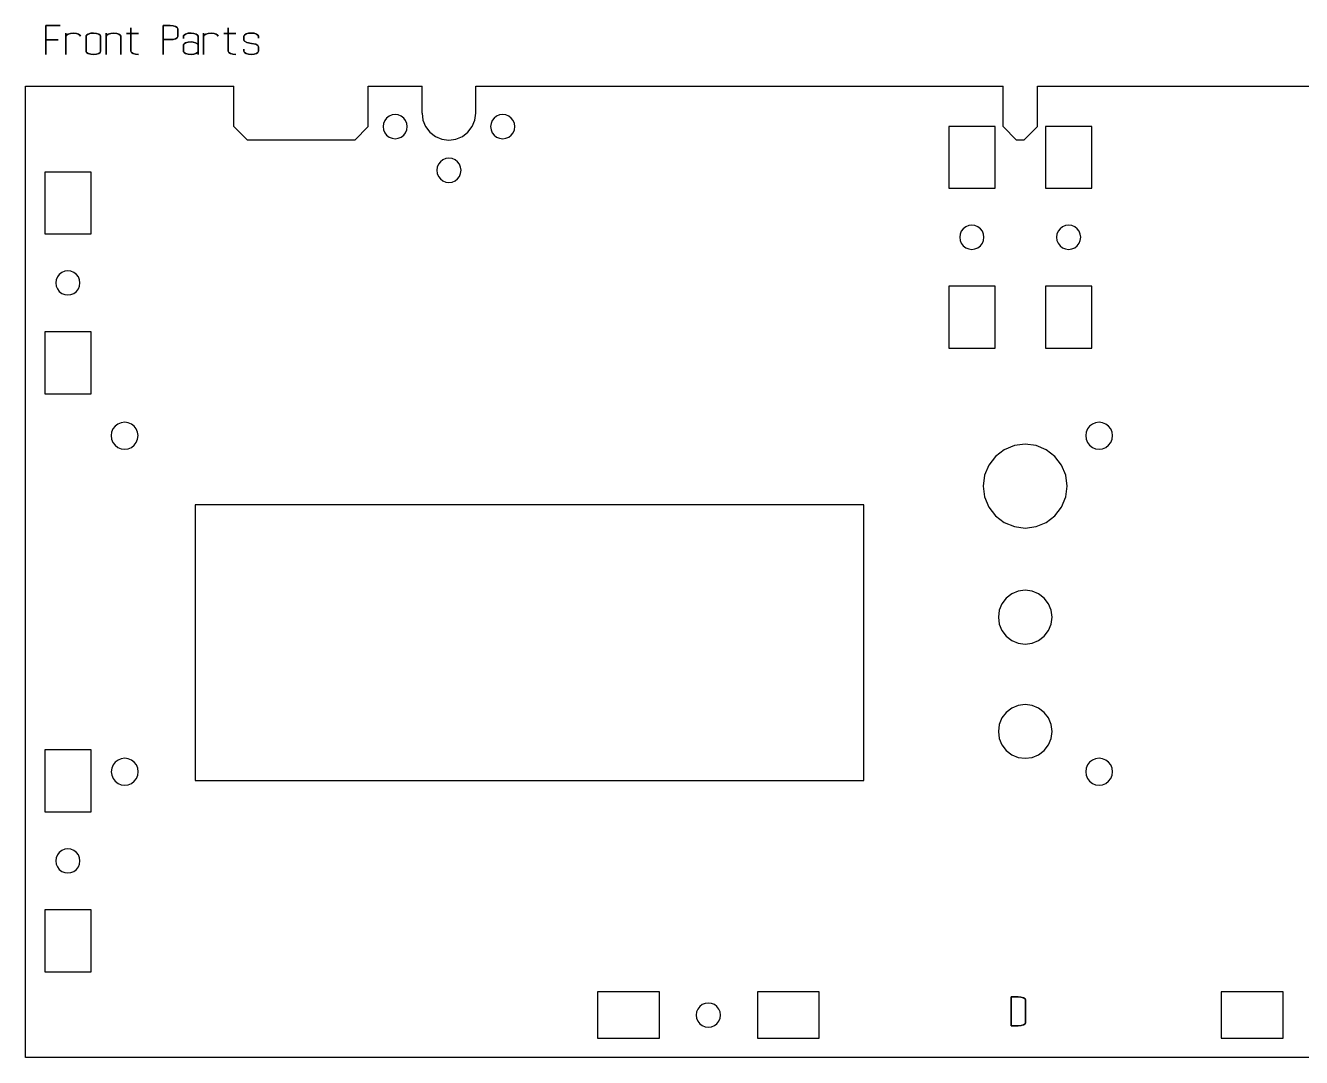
# Model space of a CAD drawing. Header units: inches. Extents: x -565 to 565, y -405 to 405.
# Drawn here: x -254.9 to -65.1, y -399.9 to -246.3 of the extents above; entities that cross this region are included whole.
import ezdxf

# ---------------------------------------------------------------- set-up
doc = ezdxf.new("R2010")
doc.units = ezdxf.units.IN
doc.header["$MEASUREMENT"] = 0
doc.layers.add('Engraver', color=1, linetype='Continuous')

msp = doc.modelspace()

# ---------------------------------------------------------------- linework, layer by layer
for p, q in [((-254.94, -255.36), (-223.94, -255.36)), ((-254.94, -399.86), (-254.94, -255.36)), ((-223.94, -261.36), (-223.94, -255.36)), ((-203.94, -255.36), (-195.94, -255.36)), ((-203.94, -261.36), (-203.94, -255.36)), ((-195.94, -259.36), (-195.94, -255.36)), ((-187.94, -255.36), (-109.49, -255.36)), ((-187.94, -259.36), (-187.94, -255.36)), ((-109.49, -261.36), (-109.49, -255.36)), ((-104.39, -261.36), (-104.39, -255.36)), ((-104.39, -255.36), (-25.94, -255.36)), ((-201.22, -260.09), (-201.5, -260.46)), ((-200.84, -259.8), (-201.22, -260.09)), ((-200.41, -259.62), (-200.84, -259.8)), ((-199.94, -259.56), (-200.41, -259.62)), ((-199.48, -259.62), (-199.94, -259.56)), ((-199.04, -259.8), (-199.48, -259.62)), ((-198.67, -260.09), (-199.04, -259.8)), ((-198.39, -260.46), (-198.67, -260.09)), ((-195.94, -259.36), (-195.81, -260.4)), ((-188.08, -260.4), (-187.94, -259.36)), ((-185.22, -260.09), (-185.5, -260.46)), ((-184.85, -259.8), (-185.22, -260.09)), ((-184.41, -259.62), (-184.85, -259.8)), ((-183.95, -259.56), (-184.41, -259.62)), ((-183.48, -259.62), (-183.95, -259.56)), ((-183.05, -259.8), (-183.48, -259.62)), ((-182.67, -260.09), (-183.05, -259.8)), ((-182.39, -260.46), (-182.67, -260.09)), ((-223.94, -261.36), (-221.94, -263.36)), ((-203.94, -261.36), (-205.94, -263.36)), ((-201.68, -260.9), (-201.74, -261.36)), ((-201.74, -261.36), (-201.68, -261.83)), ((-201.5, -260.46), (-201.68, -260.9)), ((-201.68, -261.83), (-201.5, -262.26)), ((-198.21, -260.9), (-198.39, -260.46)), ((-198.39, -262.26), (-198.21, -261.83)), ((-198.14, -261.36), (-198.21, -260.9)), ((-198.21, -261.83), (-198.14, -261.36)), ((-195.81, -260.4), (-195.41, -261.36)), ((-195.41, -261.36), (-194.77, -262.19)), ((-189.12, -262.19), (-188.48, -261.36)), ((-188.48, -261.36), (-188.08, -260.4)), ((-185.68, -260.9), (-185.75, -261.36)), ((-185.75, -261.36), (-185.68, -261.83)), ((-185.5, -260.46), (-185.68, -260.9)), ((-185.68, -261.83), (-185.5, -262.26)), ((-182.21, -260.9), (-182.39, -260.46)), ((-182.39, -262.26), (-182.21, -261.83)), ((-182.15, -261.36), (-182.21, -260.9)), ((-182.21, -261.83), (-182.15, -261.36)), ((-110.69, -261.32), (-117.59, -261.32)), ((-117.59, -261.32), (-117.59, -270.52)), ((-110.69, -270.52), (-110.69, -261.32)), ((-109.49, -261.36), (-107.49, -263.36)), ((-104.39, -261.36), (-106.39, -263.36)), ((-96.29, -261.32), (-103.19, -261.32)), ((-103.19, -261.32), (-103.19, -270.52)), ((-96.29, -270.52), (-96.29, -261.32)), ((-205.94, -263.36), (-221.94, -263.36)), ((-201.5, -262.26), (-201.22, -262.63)), ((-201.22, -262.63), (-200.84, -262.92)), ((-200.84, -262.92), (-200.41, -263.1)), ((-200.41, -263.1), (-199.94, -263.16)), ((-199.94, -263.16), (-199.48, -263.1)), ((-199.48, -263.1), (-199.04, -262.92)), ((-199.04, -262.92), (-198.67, -262.63)), ((-198.67, -262.63), (-198.39, -262.26)), ((-194.77, -262.19), (-193.94, -262.83)), ((-193.94, -262.83), (-192.98, -263.22)), ((-192.98, -263.22), (-191.94, -263.36)), ((-191.94, -263.36), (-190.91, -263.22)), ((-190.91, -263.22), (-189.94, -262.83)), ((-189.94, -262.83), (-189.12, -262.19)), ((-185.5, -262.26), (-185.22, -262.63)), ((-185.22, -262.63), (-184.85, -262.92)), ((-184.85, -262.92), (-184.41, -263.1)), ((-184.41, -263.1), (-183.95, -263.16)), ((-183.95, -263.16), (-183.48, -263.1)), ((-183.48, -263.1), (-183.05, -262.92)), ((-183.05, -262.92), (-182.67, -262.63)), ((-182.67, -262.63), (-182.39, -262.26)), ((-106.39, -263.36), (-107.49, -263.36)), ((-193.68, -267.4), (-193.74, -267.86)), ((-193.5, -266.96), (-193.68, -267.4)), ((-193.22, -266.59), (-193.5, -266.96)), ((-192.84, -266.3), (-193.22, -266.59)), ((-192.41, -266.12), (-192.84, -266.3)), ((-191.94, -266.06), (-192.41, -266.12)), ((-191.48, -266.12), (-191.94, -266.06)), ((-191.04, -266.3), (-191.48, -266.12)), ((-190.67, -266.59), (-191.04, -266.3)), ((-190.39, -266.96), (-190.67, -266.59)), ((-190.21, -267.4), (-190.39, -266.96)), ((-190.14, -267.86), (-190.21, -267.4)), ((-252.09, -268.11), (-252.09, -277.31)), ((-245.19, -268.11), (-252.09, -268.11)), ((-245.19, -277.31), (-245.19, -268.11)), ((-193.74, -267.86), (-193.68, -268.33)), ((-193.68, -268.33), (-193.5, -268.76)), ((-193.5, -268.76), (-193.22, -269.13)), ((-193.22, -269.13), (-192.84, -269.42)), ((-192.84, -269.42), (-192.41, -269.6)), ((-191.48, -269.6), (-191.04, -269.42)), ((-191.04, -269.42), (-190.67, -269.13)), ((-190.67, -269.13), (-190.39, -268.76)), ((-190.39, -268.76), (-190.21, -268.33)), ((-190.21, -268.33), (-190.14, -267.86)), ((-192.41, -269.6), (-191.94, -269.66)), ((-191.94, -269.66), (-191.48, -269.6)), ((-117.59, -270.52), (-110.69, -270.52)), ((-103.19, -270.52), (-96.29, -270.52)), ((-115.71, -276.92), (-115.89, -277.35)), ((-115.42, -276.55), (-115.71, -276.92)), ((-115.05, -276.26), (-115.42, -276.55)), ((-114.61, -276.08), (-115.05, -276.26)), ((-114.14, -276.02), (-114.61, -276.08)), ((-113.68, -276.08), (-114.14, -276.02)), ((-113.24, -276.26), (-113.68, -276.08)), ((-112.87, -276.55), (-113.24, -276.26)), ((-112.58, -276.92), (-112.87, -276.55)), ((-112.4, -277.35), (-112.58, -276.92)), ((-101.31, -276.92), (-101.49, -277.35)), ((-101.02, -276.55), (-101.31, -276.92)), ((-100.65, -276.26), (-101.02, -276.55)), ((-100.21, -276.08), (-100.65, -276.26)), ((-99.74, -276.02), (-100.21, -276.08)), ((-99.28, -276.08), (-99.74, -276.02)), ((-98.84, -276.26), (-99.28, -276.08)), ((-98.47, -276.55), (-98.84, -276.26)), ((-98.18, -276.92), (-98.47, -276.55)), ((-98, -277.35), (-98.18, -276.92)), ((-252.09, -277.31), (-245.19, -277.31)), ((-115.89, -277.35), (-115.95, -277.82)), ((-115.95, -277.82), (-115.89, -278.29)), ((-115.89, -278.29), (-115.71, -278.72)), ((-115.71, -278.72), (-115.42, -279.1)), ((-112.87, -279.1), (-112.58, -278.72)), ((-112.58, -278.72), (-112.4, -278.29)), ((-112.34, -277.82), (-112.4, -277.35)), ((-112.4, -278.29), (-112.34, -277.82)), ((-101.49, -277.35), (-101.55, -277.82)), ((-101.55, -277.82), (-101.49, -278.29)), ((-101.49, -278.29), (-101.31, -278.72)), ((-101.31, -278.72), (-101.02, -279.1)), ((-98.47, -279.1), (-98.18, -278.72)), ((-98.18, -278.72), (-98, -278.29)), ((-97.94, -277.82), (-98, -277.35)), ((-98, -278.29), (-97.94, -277.82)), ((-115.42, -279.1), (-115.05, -279.38)), ((-115.05, -279.38), (-114.61, -279.56)), ((-114.61, -279.56), (-114.14, -279.62)), ((-114.14, -279.62), (-113.68, -279.56)), ((-113.68, -279.56), (-113.24, -279.38)), ((-113.24, -279.38), (-112.87, -279.1)), ((-101.02, -279.1), (-100.65, -279.38)), ((-100.65, -279.38), (-100.21, -279.56)), ((-100.21, -279.56), (-99.74, -279.62)), ((-99.74, -279.62), (-99.28, -279.56)), ((-99.28, -279.56), (-98.84, -279.38)), ((-98.84, -279.38), (-98.47, -279.1)), ((-249.11, -282.87), (-249.55, -283.05)), ((-248.64, -282.81), (-249.11, -282.87)), ((-248.18, -282.87), (-248.64, -282.81)), ((-247.74, -283.05), (-248.18, -282.87)), ((-250.39, -284.14), (-250.45, -284.61)), ((-250.45, -284.61), (-250.39, -285.08)), ((-250.21, -283.71), (-250.39, -284.14)), ((-249.92, -283.34), (-250.21, -283.71)), ((-249.55, -283.05), (-249.92, -283.34)), ((-247.37, -283.34), (-247.74, -283.05)), ((-247.08, -283.71), (-247.37, -283.34)), ((-246.9, -284.14), (-247.08, -283.71)), ((-246.84, -284.61), (-246.9, -284.14)), ((-246.9, -285.08), (-246.84, -284.61)), ((-250.39, -285.08), (-250.21, -285.51)), ((-250.21, -285.51), (-249.92, -285.89)), ((-249.92, -285.89), (-249.55, -286.17)), ((-249.55, -286.17), (-249.11, -286.35)), ((-249.11, -286.35), (-248.64, -286.41)), ((-248.64, -286.41), (-248.18, -286.35)), ((-248.18, -286.35), (-247.74, -286.17)), ((-247.74, -286.17), (-247.37, -285.89)), ((-247.37, -285.89), (-247.08, -285.51)), ((-247.08, -285.51), (-246.9, -285.08)), ((-110.69, -285.12), (-117.59, -285.12)), ((-117.59, -285.12), (-117.59, -294.32)), ((-110.69, -294.32), (-110.69, -285.12)), ((-103.19, -285.12), (-103.19, -294.32)), ((-96.29, -285.12), (-103.19, -285.12)), ((-96.29, -294.32), (-96.29, -285.12)), ((-252.09, -291.91), (-252.09, -301.11)), ((-245.19, -291.91), (-252.09, -291.91)), ((-245.19, -301.11), (-245.19, -291.91)), ((-117.59, -294.32), (-110.69, -294.32)), ((-103.19, -294.32), (-96.29, -294.32)), ((-252.09, -301.11), (-245.19, -301.11)), ((-241.19, -305.61), (-241.61, -305.93)), ((-240.71, -305.41), (-241.19, -305.61)), ((-240.19, -305.34), (-240.71, -305.41)), ((-239.68, -305.41), (-240.19, -305.34)), ((-239.19, -305.61), (-239.68, -305.41)), ((-238.78, -305.93), (-239.19, -305.61)), ((-96.2, -305.61), (-96.62, -305.93)), ((-95.72, -305.41), (-96.2, -305.61)), ((-95.2, -305.34), (-95.72, -305.41)), ((-94.68, -305.41), (-95.2, -305.34)), ((-94.2, -305.61), (-94.68, -305.41)), ((-93.79, -305.93), (-94.2, -305.61)), ((-242.13, -306.83), (-242.19, -307.34)), ((-242.19, -307.34), (-242.13, -307.86)), ((-241.93, -306.34), (-242.13, -306.83)), ((-241.61, -305.93), (-241.93, -306.34)), ((-238.46, -306.34), (-238.78, -305.93)), ((-238.26, -306.83), (-238.46, -306.34)), ((-238.19, -307.34), (-238.26, -306.83)), ((-238.26, -307.86), (-238.19, -307.34)), ((-97.13, -306.83), (-97.2, -307.34)), ((-97.2, -307.34), (-97.13, -307.86)), ((-96.93, -306.34), (-97.13, -306.83)), ((-96.62, -305.93), (-96.93, -306.34)), ((-93.47, -306.34), (-93.79, -305.93)), ((-93.27, -306.83), (-93.47, -306.34)), ((-93.2, -307.34), (-93.27, -306.83)), ((-93.27, -307.86), (-93.2, -307.34)), ((-242.13, -307.86), (-241.93, -308.34)), ((-241.93, -308.34), (-241.61, -308.76)), ((-241.61, -308.76), (-241.19, -309.08)), ((-241.19, -309.08), (-240.71, -309.28)), ((-240.71, -309.28), (-240.19, -309.34)), ((-240.19, -309.34), (-239.68, -309.28)), ((-239.68, -309.28), (-239.19, -309.08)), ((-239.19, -309.08), (-238.78, -308.76)), ((-238.78, -308.76), (-238.46, -308.34)), ((-238.46, -308.34), (-238.26, -307.86)), ((-109.33, -309.43), (-110.62, -310.42)), ((-107.82, -308.81), (-109.33, -309.43)), ((-106.2, -308.59), (-107.82, -308.81)), ((-104.58, -308.81), (-106.2, -308.59)), ((-103.08, -309.43), (-104.58, -308.81)), ((-101.78, -310.42), (-103.08, -309.43)), ((-97.13, -307.86), (-96.93, -308.34)), ((-96.93, -308.34), (-96.62, -308.76)), ((-96.62, -308.76), (-96.2, -309.08)), ((-96.2, -309.08), (-95.72, -309.28)), ((-95.72, -309.28), (-95.2, -309.34)), ((-95.2, -309.34), (-94.68, -309.28)), ((-94.68, -309.28), (-94.2, -309.08)), ((-94.2, -309.08), (-93.79, -308.76)), ((-93.79, -308.76), (-93.47, -308.34)), ((-93.47, -308.34), (-93.27, -307.86)), ((-110.62, -310.42), (-111.61, -311.72)), ((-100.79, -311.72), (-101.78, -310.42)), ((-112.24, -313.23), (-112.45, -314.84)), ((-111.61, -311.72), (-112.24, -313.23)), ((-100.16, -313.23), (-100.79, -311.72)), ((-99.95, -314.84), (-100.16, -313.23)), ((-112.45, -314.84), (-112.24, -316.46)), ((-100.16, -316.46), (-99.95, -314.84)), ((-112.24, -316.46), (-111.61, -317.97)), ((-100.79, -317.97), (-100.16, -316.46)), ((-229.7, -317.64), (-229.7, -358.64)), ((-130.2, -317.64), (-229.7, -317.64)), ((-130.2, -358.64), (-130.2, -317.64)), ((-111.61, -317.97), (-110.62, -319.26)), ((-101.78, -319.26), (-100.79, -317.97)), ((-110.62, -319.26), (-109.33, -320.26)), ((-109.33, -320.26), (-107.82, -320.88)), ((-104.58, -320.88), (-103.08, -320.26)), ((-103.08, -320.26), (-101.78, -319.26)), ((-107.82, -320.88), (-106.2, -321.09)), ((-106.2, -321.09), (-104.58, -320.88)), ((-109.03, -331.51), (-109.67, -332.34)), ((-108.2, -330.88), (-109.03, -331.51)), ((-107.24, -330.48), (-108.2, -330.88)), ((-106.2, -330.34), (-107.24, -330.48)), ((-105.17, -330.48), (-106.2, -330.34)), ((-104.2, -330.88), (-105.17, -330.48)), ((-103.37, -331.51), (-104.2, -330.88)), ((-102.74, -332.34), (-103.37, -331.51)), ((-110.07, -333.31), (-110.2, -334.34)), ((-109.67, -332.34), (-110.07, -333.31)), ((-102.34, -333.31), (-102.74, -332.34)), ((-102.2, -334.34), (-102.34, -333.31)), ((-110.2, -334.34), (-110.07, -335.38)), ((-110.07, -335.38), (-109.67, -336.34)), ((-102.74, -336.34), (-102.34, -335.38)), ((-102.34, -335.38), (-102.2, -334.34)), ((-109.67, -336.34), (-109.03, -337.17)), ((-109.03, -337.17), (-108.2, -337.81)), ((-108.2, -337.81), (-107.24, -338.21)), ((-105.17, -338.21), (-104.2, -337.81)), ((-104.2, -337.81), (-103.37, -337.17)), ((-103.37, -337.17), (-102.74, -336.34)), ((-107.24, -338.21), (-106.2, -338.34)), ((-106.2, -338.34), (-105.17, -338.21)), ((-106.2, -347.34), (-107.24, -347.48)), ((-105.17, -347.48), (-106.2, -347.34)), ((-109.03, -348.51), (-109.67, -349.34)), ((-108.2, -347.88), (-109.03, -348.51)), ((-107.24, -347.48), (-108.2, -347.88)), ((-104.2, -347.88), (-105.17, -347.48)), ((-103.37, -348.51), (-104.2, -347.88)), ((-102.74, -349.34), (-103.37, -348.51)), ((-110.07, -350.31), (-110.2, -351.34)), ((-109.67, -349.34), (-110.07, -350.31)), ((-102.34, -350.31), (-102.74, -349.34)), ((-102.2, -351.34), (-102.34, -350.31)), ((-110.2, -351.34), (-110.07, -352.38)), ((-110.07, -352.38), (-109.67, -353.34)), ((-102.74, -353.34), (-102.34, -352.38)), ((-102.34, -352.38), (-102.2, -351.34)), ((-245.19, -354.11), (-252.09, -354.11)), ((-252.09, -354.11), (-252.09, -363.31)), ((-245.19, -363.31), (-245.19, -354.11)), ((-109.67, -353.34), (-109.03, -354.17)), ((-109.03, -354.17), (-108.2, -354.81)), ((-108.2, -354.81), (-107.24, -355.21)), ((-105.17, -355.21), (-104.2, -354.81)), ((-104.2, -354.81), (-103.37, -354.17)), ((-103.37, -354.17), (-102.74, -353.34)), ((-242.11, -356.83), (-242.18, -357.34)), ((-241.91, -356.34), (-242.11, -356.83)), ((-241.59, -355.93), (-241.91, -356.34)), ((-241.18, -355.61), (-241.59, -355.93)), ((-240.7, -355.41), (-241.18, -355.61)), ((-240.18, -355.34), (-240.7, -355.41)), ((-239.66, -355.41), (-240.18, -355.34)), ((-239.18, -355.61), (-239.66, -355.41)), ((-238.77, -355.93), (-239.18, -355.61)), ((-238.45, -356.34), (-238.77, -355.93)), ((-238.25, -356.83), (-238.45, -356.34)), ((-238.18, -357.34), (-238.25, -356.83)), ((-107.24, -355.21), (-106.2, -355.34)), ((-106.2, -355.34), (-105.17, -355.21)), ((-97.13, -356.83), (-97.2, -357.34)), ((-96.93, -356.34), (-97.13, -356.83)), ((-96.62, -355.93), (-96.93, -356.34)), ((-96.2, -355.61), (-96.62, -355.93)), ((-95.72, -355.41), (-96.2, -355.61)), ((-95.2, -355.34), (-95.72, -355.41)), ((-94.68, -355.41), (-95.2, -355.34)), ((-94.2, -355.61), (-94.68, -355.41)), ((-93.79, -355.93), (-94.2, -355.61)), ((-93.47, -356.34), (-93.79, -355.93)), ((-93.27, -356.83), (-93.47, -356.34)), ((-93.2, -357.34), (-93.27, -356.83)), ((-242.18, -357.34), (-242.11, -357.86)), ((-242.11, -357.86), (-241.91, -358.34)), ((-241.91, -358.34), (-241.59, -358.76)), ((-241.59, -358.76), (-241.18, -359.08)), ((-239.18, -359.08), (-238.77, -358.76)), ((-238.77, -358.76), (-238.45, -358.34)), ((-238.45, -358.34), (-238.25, -357.86)), ((-238.25, -357.86), (-238.18, -357.34)), ((-229.7, -358.64), (-130.2, -358.64)), ((-97.2, -357.34), (-97.13, -357.86)), ((-97.13, -357.86), (-96.93, -358.34)), ((-96.93, -358.34), (-96.62, -358.76)), ((-96.62, -358.76), (-96.2, -359.08)), ((-94.2, -359.08), (-93.79, -358.76)), ((-93.79, -358.76), (-93.47, -358.34)), ((-93.47, -358.34), (-93.27, -357.86)), ((-93.27, -357.86), (-93.2, -357.34)), ((-241.18, -359.08), (-240.7, -359.28)), ((-240.7, -359.28), (-240.18, -359.34)), ((-240.18, -359.34), (-239.66, -359.28)), ((-239.66, -359.28), (-239.18, -359.08)), ((-96.2, -359.08), (-95.72, -359.28)), ((-95.72, -359.28), (-95.2, -359.34)), ((-95.2, -359.34), (-94.68, -359.28)), ((-94.68, -359.28), (-94.2, -359.08)), ((-252.09, -363.31), (-245.19, -363.31)), ((-250.39, -370.14), (-250.45, -370.61)), ((-250.21, -369.71), (-250.39, -370.14)), ((-249.92, -369.34), (-250.21, -369.71)), ((-249.55, -369.05), (-249.92, -369.34)), ((-249.11, -368.87), (-249.55, -369.05)), ((-248.64, -368.81), (-249.11, -368.87)), ((-248.18, -368.87), (-248.64, -368.81)), ((-247.74, -369.05), (-248.18, -368.87)), ((-247.37, -369.34), (-247.74, -369.05)), ((-247.08, -369.71), (-247.37, -369.34)), ((-246.9, -370.14), (-247.08, -369.71)), ((-246.84, -370.61), (-246.9, -370.14)), ((-250.45, -370.61), (-250.39, -371.08)), ((-250.39, -371.08), (-250.21, -371.51)), ((-250.21, -371.51), (-249.92, -371.89)), ((-249.92, -371.89), (-249.55, -372.17)), ((-247.74, -372.17), (-247.37, -371.89)), ((-247.37, -371.89), (-247.08, -371.51)), ((-247.08, -371.51), (-246.9, -371.08)), ((-246.9, -371.08), (-246.84, -370.61)), ((-249.55, -372.17), (-249.11, -372.35)), ((-249.11, -372.35), (-248.64, -372.41)), ((-248.64, -372.41), (-248.18, -372.35)), ((-248.18, -372.35), (-247.74, -372.17)), ((-252.09, -377.91), (-252.09, -387.11)), ((-245.19, -377.91), (-252.09, -377.91)), ((-245.19, -387.11), (-245.19, -377.91)), ((-252.09, -387.11), (-245.19, -387.11)), ((-160.64, -390.11), (-169.84, -390.11)), ((-169.84, -390.11), (-169.84, -397.01)), ((-160.64, -397.01), (-160.64, -390.11)), ((-146.04, -390.11), (-146.04, -397.01)), ((-136.84, -390.11), (-146.04, -390.11)), ((-136.84, -397.01), (-136.84, -390.11)), ((-67.84, -390.11), (-77.04, -390.11)), ((-77.04, -390.11), (-77.04, -397.01)), ((-67.84, -397.01), (-67.84, -390.11)), ((-154.91, -392.66), (-155.09, -393.09)), ((-154.62, -392.29), (-154.91, -392.66)), ((-154.25, -392), (-154.62, -392.29)), ((-153.81, -391.82), (-154.25, -392)), ((-153.34, -391.76), (-153.81, -391.82)), ((-152.88, -391.82), (-153.34, -391.76)), ((-152.44, -392), (-152.88, -391.82)), ((-152.07, -392.29), (-152.44, -392)), ((-151.78, -392.66), (-152.07, -392.29)), ((-151.6, -393.09), (-151.78, -392.66)), ((-155.09, -393.09), (-155.15, -393.56)), ((-155.15, -393.56), (-155.09, -394.03)), ((-155.09, -394.03), (-154.91, -394.46)), ((-154.91, -394.46), (-154.62, -394.84)), ((-154.62, -394.84), (-154.25, -395.12)), ((-152.44, -395.12), (-152.07, -394.84)), ((-152.07, -394.84), (-151.78, -394.46)), ((-151.78, -394.46), (-151.6, -394.03)), ((-151.54, -393.56), (-151.6, -393.09)), ((-151.6, -394.03), (-151.54, -393.56)), ((-154.25, -395.12), (-153.81, -395.3)), ((-153.81, -395.3), (-153.34, -395.36)), ((-153.34, -395.36), (-152.88, -395.3)), ((-152.88, -395.3), (-152.44, -395.12)), ((-169.84, -397.01), (-160.64, -397.01)), ((-146.04, -397.01), (-136.84, -397.01)), ((-77.04, -397.01), (-67.84, -397.01)), ((41.06, -399.86), (-254.94, -399.86))]:
    msp.add_line(p, q)
at = {"layer": 'Engraver'}
for p, q in [((-251.92, -250.62), (-251.92, -246.31)), ((-251.92, -246.31), (-249.79, -246.31)), ((-249.79, -246.31), (-251.92, -246.31)), ((-251.92, -246.31), (-251.92, -248.44)), ((-239.26, -247.5), (-239.26, -246.64)), ((-239.26, -246.64), (-239.26, -247.5)), ((-233.42, -246.31), (-234.44, -246.31)), ((-234.44, -246.31), (-234.44, -248.41)), ((-234.44, -250.62), (-234.44, -246.31)), ((-234.44, -246.31), (-233.42, -246.31)), ((-232.99, -246.35), (-233.42, -246.31)), ((-233.42, -246.31), (-232.99, -246.35)), ((-232.63, -246.46), (-232.99, -246.35)), ((-232.99, -246.35), (-232.63, -246.46)), ((-232.38, -246.61), (-232.63, -246.46)), ((-232.63, -246.46), (-232.38, -246.61)), ((-232.32, -246.7), (-232.38, -246.61)), ((-232.38, -246.61), (-232.32, -246.7)), ((-232.3, -246.8), (-232.32, -246.7)), ((-232.32, -246.7), (-232.3, -246.8)), ((-232.3, -247.96), (-232.3, -246.8)), ((-232.3, -246.8), (-232.3, -247.96)), ((-224.78, -247.5), (-224.78, -246.64)), ((-224.78, -246.64), (-224.78, -247.5)), ((-251.92, -248.44), (-250.09, -248.44)), ((-250.09, -248.44), (-251.92, -248.44)), ((-251.92, -248.44), (-251.92, -250.62)), ((-248.93, -247.92), (-248.93, -247.44)), ((-248.93, -247.44), (-248.93, -247.92)), ((-248.93, -247.92), (-248.85, -247.74)), ((-248.85, -247.74), (-248.93, -247.92)), ((-248.93, -250.62), (-248.93, -247.92)), ((-248.93, -247.92), (-248.93, -250.62)), ((-248.85, -247.74), (-248.62, -247.59)), ((-248.62, -247.59), (-248.85, -247.74)), ((-248.62, -247.59), (-248.26, -247.48)), ((-248.26, -247.48), (-248.62, -247.59)), ((-248.26, -247.48), (-247.8, -247.44)), ((-247.8, -247.44), (-248.26, -247.48)), ((-247.8, -247.44), (-247.37, -247.48)), ((-247.37, -247.48), (-247.8, -247.44)), ((-247.37, -247.48), (-247.04, -247.59)), ((-247.04, -247.59), (-247.37, -247.48)), ((-247.04, -247.59), (-246.84, -247.75)), ((-246.84, -247.75), (-247.04, -247.59)), ((-246.84, -247.75), (-246.77, -247.92)), ((-246.77, -247.92), (-246.84, -247.75)), ((-245.93, -247.92), (-245.91, -247.82)), ((-245.91, -247.82), (-245.93, -247.92)), ((-245.93, -250.14), (-245.93, -247.92)), ((-245.93, -247.92), (-245.93, -250.14)), ((-245.91, -247.82), (-245.85, -247.74)), ((-245.85, -247.74), (-245.91, -247.82)), ((-245.85, -247.74), (-245.61, -247.58)), ((-245.61, -247.58), (-245.85, -247.74)), ((-245.61, -247.58), (-245.25, -247.47)), ((-245.25, -247.47), (-245.61, -247.58)), ((-245.25, -247.47), (-244.81, -247.44)), ((-244.81, -247.44), (-245.25, -247.47)), ((-244.81, -247.44), (-244.38, -247.48)), ((-244.38, -247.48), (-244.81, -247.44)), ((-244.38, -247.48), (-244.05, -247.59)), ((-244.05, -247.59), (-244.38, -247.48)), ((-244.05, -247.59), (-243.84, -247.75)), ((-243.84, -247.75), (-244.05, -247.59)), ((-243.84, -247.75), (-243.77, -247.92)), ((-243.77, -247.92), (-243.84, -247.75)), ((-243.77, -247.92), (-243.77, -250.14)), ((-243.77, -250.14), (-243.77, -247.92)), ((-242.93, -247.92), (-242.93, -247.44)), ((-242.93, -247.44), (-242.93, -247.92)), ((-242.93, -247.92), (-242.86, -247.74)), ((-242.86, -247.74), (-242.93, -247.92)), ((-242.93, -250.62), (-242.93, -247.92)), ((-242.93, -247.92), (-242.93, -250.62)), ((-242.86, -247.74), (-242.63, -247.59)), ((-242.63, -247.59), (-242.86, -247.74)), ((-242.63, -247.59), (-242.27, -247.48)), ((-242.27, -247.48), (-242.63, -247.59)), ((-242.27, -247.48), (-241.81, -247.44)), ((-241.81, -247.44), (-242.27, -247.48)), ((-241.81, -247.44), (-241.38, -247.48)), ((-241.38, -247.48), (-241.81, -247.44)), ((-241.38, -247.48), (-241.05, -247.59)), ((-241.05, -247.59), (-241.38, -247.48)), ((-241.05, -247.59), (-240.84, -247.75)), ((-240.84, -247.75), (-241.05, -247.59)), ((-240.84, -247.75), (-240.77, -247.92)), ((-240.77, -247.92), (-240.84, -247.75)), ((-240.77, -247.92), (-240.77, -250.62)), ((-240.77, -250.62), (-240.77, -247.92)), ((-239.26, -247.5), (-239.94, -247.5)), ((-239.94, -247.5), (-239.26, -247.5)), ((-239.26, -250.14), (-239.26, -247.5)), ((-239.26, -247.5), (-238.15, -247.5)), ((-238.15, -247.5), (-239.26, -247.5)), ((-239.26, -247.5), (-239.26, -250.14)), ((-234.44, -248.41), (-233.42, -248.41)), ((-233.42, -248.41), (-234.44, -248.41)), ((-234.44, -248.41), (-234.44, -250.62)), ((-233.42, -248.41), (-232.99, -248.38)), ((-232.99, -248.38), (-233.42, -248.41)), ((-232.99, -248.38), (-232.63, -248.28)), ((-232.63, -248.28), (-232.99, -248.38)), ((-232.63, -248.28), (-232.38, -248.14)), ((-232.38, -248.14), (-232.63, -248.28)), ((-232.38, -248.14), (-232.32, -248.06)), ((-232.32, -248.06), (-232.38, -248.14)), ((-232.32, -248.06), (-232.3, -247.96)), ((-232.3, -247.96), (-232.32, -248.06)), ((-231.42, -247.82), (-231.44, -247.92)), ((-231.44, -247.92), (-231.42, -247.82)), ((-231.44, -247.92), (-231.44, -248.23)), ((-231.44, -248.23), (-231.44, -247.92)), ((-231.36, -247.74), (-231.42, -247.82)), ((-231.42, -247.82), (-231.36, -247.74)), ((-231.12, -247.58), (-231.36, -247.74)), ((-231.36, -247.74), (-231.12, -247.58)), ((-230.76, -247.47), (-231.12, -247.58)), ((-231.12, -247.58), (-230.76, -247.47)), ((-230.32, -247.44), (-230.76, -247.47)), ((-230.76, -247.47), (-230.32, -247.44)), ((-229.89, -247.48), (-230.32, -247.44)), ((-230.32, -247.44), (-229.89, -247.48)), ((-229.56, -247.59), (-229.89, -247.48)), ((-229.89, -247.48), (-229.56, -247.59)), ((-229.35, -247.75), (-229.56, -247.59)), ((-229.56, -247.59), (-229.35, -247.75)), ((-229.28, -247.92), (-229.35, -247.75)), ((-229.35, -247.75), (-229.28, -247.92)), ((-229.28, -249.23), (-229.28, -247.92)), ((-229.28, -247.92), (-229.28, -250.62)), ((-228.45, -247.92), (-228.45, -247.44)), ((-228.45, -247.44), (-228.45, -247.92)), ((-228.45, -247.92), (-228.37, -247.74)), ((-228.37, -247.74), (-228.45, -247.92)), ((-228.45, -250.62), (-228.45, -247.92)), ((-228.45, -247.92), (-228.45, -250.62)), ((-228.37, -247.74), (-228.14, -247.59)), ((-228.14, -247.59), (-228.37, -247.74)), ((-228.14, -247.59), (-227.78, -247.48)), ((-227.78, -247.48), (-228.14, -247.59)), ((-227.78, -247.48), (-227.32, -247.44)), ((-227.32, -247.44), (-227.78, -247.48)), ((-227.32, -247.44), (-226.89, -247.48)), ((-226.89, -247.48), (-227.32, -247.44)), ((-226.89, -247.48), (-226.56, -247.59)), ((-226.56, -247.59), (-226.89, -247.48)), ((-226.56, -247.59), (-226.36, -247.75)), ((-226.36, -247.75), (-226.56, -247.59)), ((-226.36, -247.75), (-226.29, -247.92)), ((-226.29, -247.92), (-226.36, -247.75)), ((-224.78, -247.5), (-225.45, -247.5)), ((-225.45, -247.5), (-224.78, -247.5)), ((-224.78, -250.14), (-224.78, -247.5)), ((-224.78, -247.5), (-223.66, -247.5)), ((-223.66, -247.5), (-224.78, -247.5)), ((-224.78, -247.5), (-224.78, -250.14)), ((-222.45, -247.91), (-222.43, -247.82)), ((-222.43, -247.82), (-222.45, -247.91)), ((-222.45, -248.46), (-222.45, -247.91)), ((-222.45, -247.91), (-222.45, -248.46)), ((-222.43, -248.57), (-222.45, -248.46)), ((-222.45, -248.46), (-222.43, -248.57)), ((-222.43, -247.82), (-222.37, -247.73)), ((-222.37, -247.73), (-222.43, -247.82)), ((-222.35, -248.66), (-222.43, -248.57)), ((-222.43, -248.57), (-222.35, -248.66)), ((-222.37, -247.73), (-222.13, -247.57)), ((-222.13, -247.57), (-222.37, -247.73)), ((-222.04, -248.82), (-222.35, -248.66)), ((-222.35, -248.66), (-222.04, -248.82)), ((-222.13, -247.57), (-221.77, -247.47)), ((-221.77, -247.47), (-222.13, -247.57)), ((-221.77, -247.47), (-221.33, -247.43)), ((-221.33, -247.43), (-221.77, -247.47)), ((-221.33, -247.43), (-220.9, -247.47)), ((-220.9, -247.47), (-221.33, -247.43)), ((-220.9, -247.47), (-220.57, -247.58)), ((-220.57, -247.58), (-220.9, -247.47)), ((-220.57, -247.58), (-220.36, -247.74)), ((-220.36, -247.74), (-220.57, -247.58)), ((-220.36, -247.74), (-220.29, -247.91)), ((-220.29, -247.91), (-220.36, -247.74)), ((-220.29, -247.91), (-220.29, -248.22)), ((-220.29, -248.22), (-220.29, -247.91)), ((-245.91, -250.24), (-245.93, -250.14)), ((-245.93, -250.14), (-245.91, -250.24)), ((-245.85, -250.33), (-245.91, -250.24)), ((-245.91, -250.24), (-245.85, -250.33)), ((-245.61, -250.48), (-245.85, -250.33)), ((-245.85, -250.33), (-245.61, -250.48)), ((-245.25, -250.59), (-245.61, -250.48)), ((-245.61, -250.48), (-245.25, -250.59)), ((-244.81, -250.62), (-245.25, -250.59)), ((-245.25, -250.59), (-244.81, -250.62)), ((-244.39, -250.59), (-244.81, -250.62)), ((-244.81, -250.62), (-244.39, -250.59)), ((-244.06, -250.47), (-244.39, -250.59)), ((-244.39, -250.59), (-244.06, -250.47)), ((-243.84, -250.32), (-244.06, -250.47)), ((-244.06, -250.47), (-243.84, -250.32)), ((-243.77, -250.14), (-243.84, -250.32)), ((-243.84, -250.32), (-243.77, -250.14)), ((-239.24, -250.24), (-239.26, -250.14)), ((-239.26, -250.14), (-239.24, -250.24)), ((-239.18, -250.33), (-239.24, -250.24)), ((-239.24, -250.24), (-239.18, -250.33)), ((-238.93, -250.48), (-239.18, -250.33)), ((-239.18, -250.33), (-238.93, -250.48)), ((-238.57, -250.59), (-238.93, -250.48)), ((-238.93, -250.48), (-238.57, -250.59)), ((-238.14, -250.62), (-238.57, -250.59)), ((-238.57, -250.59), (-238.14, -250.62)), ((-231.42, -249.13), (-231.44, -249.23)), ((-231.44, -249.23), (-231.42, -249.13)), ((-231.44, -249.23), (-231.44, -250.14)), ((-231.44, -250.14), (-231.44, -249.23)), ((-231.44, -250.14), (-231.42, -250.24)), ((-231.42, -250.24), (-231.44, -250.14)), ((-231.36, -249.04), (-231.42, -249.13)), ((-231.42, -249.13), (-231.36, -249.04)), ((-231.42, -250.24), (-231.36, -250.33)), ((-231.36, -250.33), (-231.42, -250.24)), ((-231.12, -248.89), (-231.36, -249.04)), ((-231.36, -249.04), (-231.12, -248.89)), ((-231.36, -250.33), (-231.12, -250.48)), ((-231.12, -250.48), (-231.36, -250.33)), ((-230.76, -248.78), (-231.12, -248.89)), ((-231.12, -248.89), (-230.76, -248.78)), ((-231.12, -250.48), (-230.76, -250.59)), ((-230.76, -250.59), (-231.12, -250.48)), ((-230.32, -248.74), (-230.76, -248.78)), ((-230.76, -248.78), (-230.32, -248.74)), ((-230.76, -250.59), (-230.32, -250.62)), ((-230.32, -250.62), (-230.76, -250.59)), ((-229.98, -248.78), (-230.32, -248.74)), ((-230.32, -248.74), (-229.98, -248.78)), ((-230.32, -250.62), (-229.92, -250.59)), ((-229.92, -250.59), (-230.32, -250.62)), ((-229.63, -248.89), (-229.98, -248.78)), ((-229.98, -248.78), (-229.63, -248.89)), ((-229.92, -250.59), (-229.58, -250.47)), ((-229.58, -250.47), (-229.92, -250.59)), ((-229.37, -249.05), (-229.63, -248.89)), ((-229.63, -248.89), (-229.37, -249.05)), ((-229.58, -250.47), (-229.36, -250.32)), ((-229.36, -250.32), (-229.58, -250.47)), ((-229.31, -249.14), (-229.37, -249.05)), ((-229.37, -249.05), (-229.31, -249.14)), ((-229.36, -250.32), (-229.28, -250.14)), ((-229.28, -250.14), (-229.36, -250.32)), ((-229.28, -249.23), (-229.31, -249.14)), ((-229.31, -249.14), (-229.28, -249.23)), ((-229.28, -250.14), (-229.28, -249.23)), ((-229.28, -250.62), (-229.28, -250.14)), ((-224.76, -250.24), (-224.78, -250.14)), ((-224.78, -250.14), (-224.76, -250.24)), ((-224.69, -250.33), (-224.76, -250.24)), ((-224.76, -250.24), (-224.69, -250.33)), ((-224.45, -250.48), (-224.69, -250.33)), ((-224.69, -250.33), (-224.45, -250.48)), ((-224.08, -250.59), (-224.45, -250.48)), ((-224.45, -250.48), (-224.08, -250.59)), ((-223.65, -250.62), (-224.08, -250.59)), ((-224.08, -250.59), (-223.65, -250.62)), ((-222.45, -249.84), (-222.45, -250.14)), ((-222.45, -250.14), (-222.45, -249.84)), ((-222.45, -250.14), (-222.43, -250.24)), ((-222.43, -250.24), (-222.45, -250.14)), ((-222.43, -250.24), (-222.37, -250.33)), ((-222.37, -250.33), (-222.43, -250.24)), ((-222.37, -250.33), (-222.13, -250.48)), ((-222.13, -250.48), (-222.37, -250.33)), ((-222.13, -250.48), (-221.77, -250.59)), ((-221.77, -250.59), (-222.13, -250.48)), ((-221.3, -248.97), (-222.04, -248.82)), ((-222.04, -248.82), (-221.3, -248.97)), ((-221.77, -250.59), (-221.33, -250.62)), ((-221.33, -250.62), (-221.77, -250.59)), ((-221.33, -250.62), (-220.9, -250.59)), ((-220.9, -250.59), (-221.33, -250.62)), ((-220.67, -249.11), (-221.3, -248.97)), ((-221.3, -248.97), (-220.67, -249.11)), ((-220.9, -250.59), (-220.57, -250.47)), ((-220.57, -250.47), (-220.9, -250.59)), ((-220.39, -249.27), (-220.67, -249.11)), ((-220.67, -249.11), (-220.39, -249.27)), ((-220.57, -250.47), (-220.36, -250.32)), ((-220.36, -250.32), (-220.57, -250.47)), ((-220.32, -249.37), (-220.39, -249.27)), ((-220.39, -249.27), (-220.32, -249.37)), ((-220.36, -250.32), (-220.29, -250.14)), ((-220.29, -250.14), (-220.36, -250.32)), ((-220.29, -249.47), (-220.32, -249.37)), ((-220.32, -249.37), (-220.29, -249.47)), ((-220.29, -250.14), (-220.29, -249.47)), ((-220.29, -249.47), (-220.29, -250.14)), ((-108.28, -390.83), (-107.26, -390.83)), ((-108.28, -395.14), (-108.28, -390.83)), ((-108.28, -395.14), (-108.28, -390.83)), ((-108.28, -390.83), (-107.26, -390.83)), ((-108.28, -390.83), (-108.28, -395.14)), ((-107.26, -390.83), (-108.28, -390.83)), ((-106.83, -390.87), (-107.26, -390.83)), ((-107.26, -390.83), (-106.83, -390.87)), ((-106.83, -390.87), (-107.26, -390.83)), ((-106.83, -390.87), (-106.46, -390.97)), ((-106.83, -390.87), (-106.46, -390.97)), ((-106.46, -390.97), (-106.83, -390.87)), ((-106.46, -390.97), (-106.22, -391.13)), ((-106.46, -390.97), (-106.22, -391.13)), ((-106.22, -391.13), (-106.46, -390.97)), ((-106.16, -391.22), (-106.22, -391.13)), ((-106.22, -391.13), (-106.16, -391.22)), ((-106.16, -391.22), (-106.22, -391.13)), ((-106.14, -391.31), (-106.16, -391.22)), ((-106.16, -391.22), (-106.14, -391.31)), ((-106.14, -391.31), (-106.16, -391.22)), ((-106.14, -391.31), (-106.14, -394.66)), ((-106.14, -391.31), (-106.14, -394.66)), ((-106.14, -394.66), (-106.14, -391.31)), ((-106.46, -395), (-106.22, -394.84)), ((-106.22, -394.84), (-106.46, -395)), ((-106.46, -395), (-106.22, -394.84)), ((-106.22, -394.84), (-106.16, -394.75)), ((-106.16, -394.75), (-106.22, -394.84)), ((-106.22, -394.84), (-106.16, -394.75)), ((-106.16, -394.75), (-106.14, -394.66)), ((-106.14, -394.66), (-106.16, -394.75)), ((-106.16, -394.75), (-106.14, -394.66)), ((-108.28, -395.14), (-107.26, -395.14)), ((-107.26, -395.14), (-108.28, -395.14)), ((-108.28, -395.14), (-107.26, -395.14)), ((-106.82, -395.1), (-107.26, -395.14)), ((-106.82, -395.1), (-107.26, -395.14)), ((-107.26, -395.14), (-106.82, -395.1)), ((-106.46, -395), (-106.82, -395.1)), ((-106.46, -395), (-106.82, -395.1)), ((-106.82, -395.1), (-106.46, -395))]:
    msp.add_line(p, q, dxfattribs=at)

doc.saveas('drawing.dxf')
